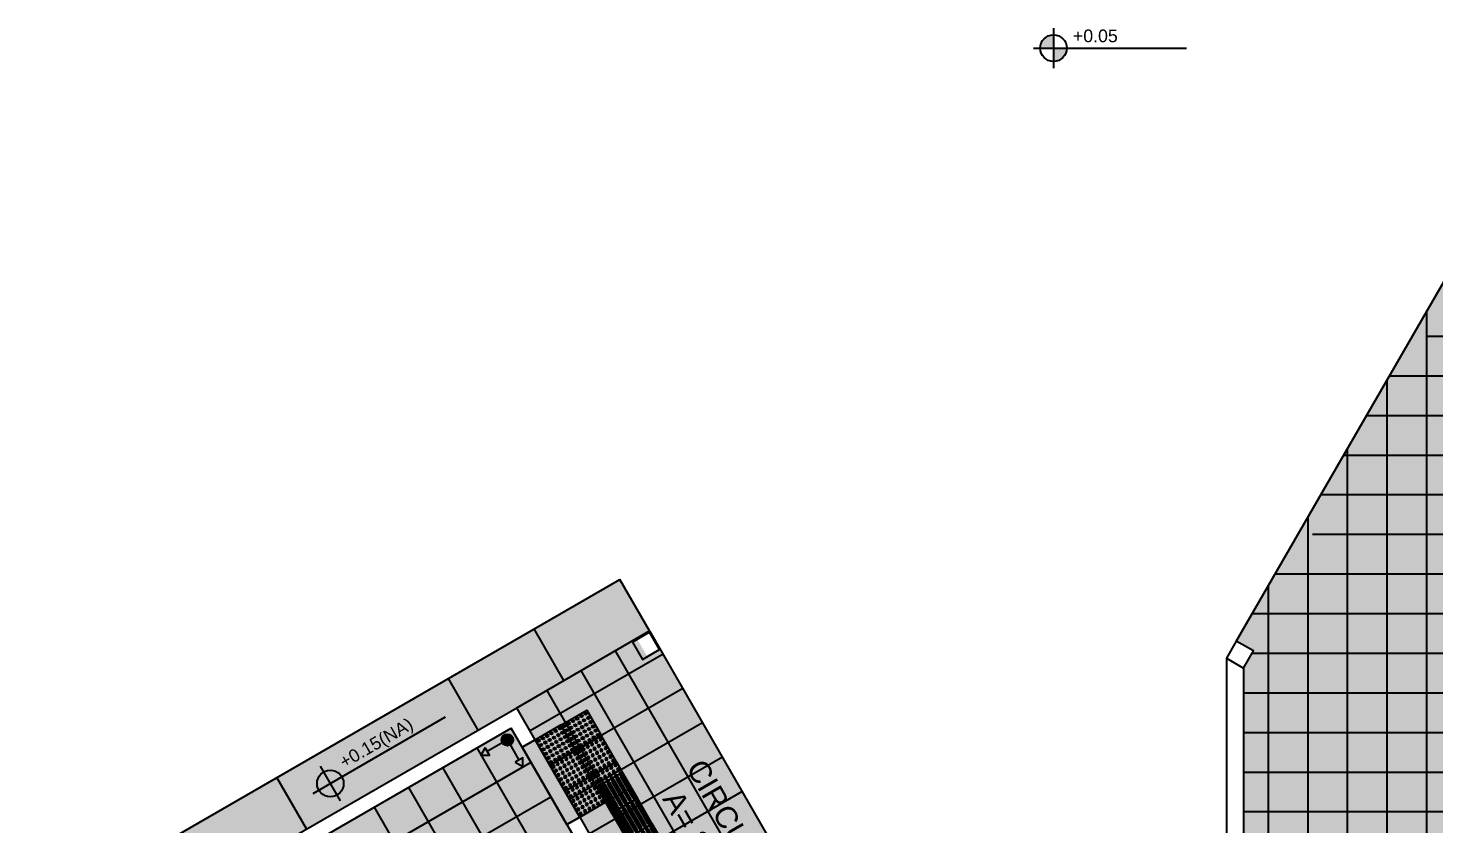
# Model space of a CAD drawing. Header units: millimetres. Extents: x 302 to 436, y 121 to 202.
# Drawn here: x 354.43 to 368.64, y 174.61 to 182.65 of the extents above; entities that cross this region are included whole.
import ezdxf

# ---------------------------------------------------------------- set-up
doc = ezdxf.new("R2010")
doc.units = ezdxf.units.MM
for name, color, linetype in [('A-PARED', 5, 'Continuous'), ('A-PAREDE', 5, 'Continuous'), ('A-PISOS-NIVEL', 1, 'Continuous'), ('A-SOLEIRA', 1, 'Continuous'), ('AR-ESQ', 2, 'Continuous'), ('AR-HACH', 252, 'Continuous'), ('AR-ID-PIS', 1, 'Continuous'), ('ARQ-PIS-VISTA', 8, 'Continuous'), ('ARQ-SMB-1_100', 1, 'Continuous'), ('ARQ-TXT-1_050', 2, 'Continuous'), ('ARQ_PISOTÁTIL', 8, 'Continuous')]:
    doc.layers.add(name, color=color, linetype=linetype)
doc.styles.add('ESC-50-A20', font='arial.ttf', dxfattribs={"height": 0.1})
pattern_1 = [(37.5, (148.40046, 130.1281), (-0.00640013, 0.1957653), [0, -0.154432, 0, -0.17272, 0, -0.1651]), (7.5, (148.40046, 130.1281), (0.1798093, 0.28673004), [0, -0.083312, 0, -0.139192, 0, -0.05334]), (327.5, (148.2755, 130.1281), (0.31639695, 0.00057487), [0, -0.0508, 0, -0.18288, 0, -0.23876]), (317.5, (148.2755, 130.1281), (0.30542258, 0.08917173), [0, -0.0254, 0, -0.119888, 0, -0.13716])]

# ---------------------------------------------------------------- blocks, each defined once
blk = doc.blocks.new('A$C0271154C')
at = {"layer": 'ARQ_PISOTÁTIL'}
h = blk.add_hatch(color=152, dxfattribs=at)
h.dxf.hatch_style = 1
h.paths.add_polyline_path([(0.3, 0), (0.3, 0.3), (0, 0.3), (0, 0)])
at = {"layer": 'ARQ_PISOTÁTIL', "color": 1}
blk.add_lwpolyline([(0.3, 0), (0.3, 0.3), (0, 0.3), (0, 0)], close=True, dxfattribs=at)
at = {"layer": 'ARQ_PISOTÁTIL', "color": 250}
for points in [[(0.275, 0.288), (0.025, 0.288, 1), (0.025, 0.263), (0.275, 0.263, 1)], [(0.275, 0.284), (0.025, 0.284, 1), (0.025, 0.265), (0.275, 0.265, 1)], [(0.275, 0.237), (0.025, 0.237, 1), (0.025, 0.212), (0.275, 0.212, 1)], [(0.275, 0.188), (0.025, 0.188, 1), (0.025, 0.163), (0.275, 0.163, 1)], [(0.275, 0.235), (0.025, 0.235, 1), (0.025, 0.216), (0.275, 0.216, 1)], [(0.275, 0.184), (0.025, 0.184, 1), (0.025, 0.165), (0.275, 0.165, 1)], [(0.275, 0.138), (0.025, 0.138, 1), (0.025, 0.112), (0.275, 0.112, 1)], [(0.275, 0.087), (0.025, 0.087, 1), (0.025, 0.062), (0.275, 0.062, 1)], [(0.275, 0.038), (0.025, 0.038, 1), (0.025, 0.013), (0.275, 0.013, 1)], [(0.275, 0.135), (0.025, 0.135, 1), (0.025, 0.115), (0.275, 0.115, 1)], [(0.275, 0.085), (0.025, 0.085, 1), (0.025, 0.066), (0.275, 0.066, 1)], [(0.275, 0.034), (0.025, 0.034, 1), (0.025, 0.015), (0.275, 0.015, 1)]]:
    blk.add_lwpolyline(points, format="xyb", close=True, dxfattribs=at)
blk = doc.blocks.new('ind-pis')
at = {"layer": 'AR-ID-PIS'}
h = blk.add_hatch(color=252, dxfattribs=at)
h.dxf.hatch_style = 1
edge = h.paths.add_edge_path()
edge.add_arc((0, 0), 0.05, 0, 360)
for q in [(-0.2, 0), (0, -0.2)]:
    blk.add_line((0, 0), q, dxfattribs=at)
for points in [[(-0.2, 0.037), (-0.264, 0), (-0.2, -0.037)], [(-0.037, -0.2), (0, -0.264), (0.037, -0.2)]]:
    blk.add_lwpolyline(points, close=True, dxfattribs=at)
blk.add_circle((0, 0), 0.05, dxfattribs=at)
blk = doc.blocks.new('FNDE-Nível Planta-1_100')
at = {"linetype": 'Continuous', "ltscale": 0.5}
h = blk.add_hatch(color=1, dxfattribs=at)
h.paths.add_polyline_path([(135.657, 7.813), (135.657, 7.981, 0.414214), (135.489, 7.813)])
h.paths.add_polyline_path([(135.657, 7.813), (135.657, 7.645, 0.414214), (135.825, 7.813)])
at = {"color": 1}
for p, q in [((135.657, 8.065), (135.657, 7.561)), ((135.405, 7.813), (135.825, 7.813)), ((135.825, 7.813), (137.338, 7.813))]:
    blk.add_line(p, q, dxfattribs=at)
blk.add_circle((135.657, 7.813), 0.168, dxfattribs=at)
blk = doc.blocks.new('A$C50E27BFE')
at = {"layer": 'ARQ_PISOTÁTIL'}
h = blk.add_hatch(color=150, dxfattribs=at)
h.dxf.hatch_style = 1
h.paths.add_polyline_path([(0, 0), (0, 0.3), (0.3, 0.3), (0.3, 0)])
at = {"layer": 'ARQ_PISOTÁTIL', "color": 1}
blk.add_lwpolyline([(0, 0), (0, 0.3), (0.3, 0.3), (0.3, 0)], close=True, dxfattribs=at)
at = {"layer": 'ARQ_PISOTÁTIL', "color": 250}
for centre, radius in [((0.025, 0.275), 0.0125), ((0.075, 0.275), 0.0125), ((0.125, 0.275), 0.0125), ((0.175, 0.275), 0.0125), ((0.225, 0.275), 0.0125), ((0.275, 0.275), 0.0125), ((0.025, 0.225), 0.0125), ((0.025, 0.175), 0.0125), ((0.025, 0.275), 0.00625), ((0.025, 0.225), 0.00625), ((0.025, 0.175), 0.00625), ((0.075, 0.225), 0.0125), ((0.075, 0.175), 0.0125), ((0.075, 0.275), 0.00625), ((0.075, 0.225), 0.00625), ((0.075, 0.175), 0.00625), ((0.125, 0.225), 0.0125), ((0.125, 0.175), 0.0125), ((0.125, 0.275), 0.00625), ((0.125, 0.225), 0.00625), ((0.125, 0.175), 0.00625), ((0.175, 0.225), 0.0125), ((0.175, 0.175), 0.0125), ((0.175, 0.275), 0.00625), ((0.175, 0.225), 0.00625), ((0.175, 0.175), 0.00625), ((0.225, 0.225), 0.0125), ((0.225, 0.175), 0.0125), ((0.225, 0.275), 0.00625), ((0.225, 0.225), 0.00625), ((0.225, 0.175), 0.00625), ((0.275, 0.225), 0.0125), ((0.275, 0.175), 0.0125), ((0.275, 0.275), 0.00625), ((0.275, 0.225), 0.00625), ((0.275, 0.175), 0.00625), ((0.025, 0.125), 0.0125), ((0.025, 0.075), 0.0125), ((0.025, 0.025), 0.0125), ((0.025, 0.125), 0.00625), ((0.025, 0.075), 0.00625), ((0.025, 0.025), 0.00625), ((0.075, 0.125), 0.0125), ((0.075, 0.075), 0.0125), ((0.075, 0.025), 0.0125), ((0.075, 0.125), 0.00625), ((0.075, 0.075), 0.00625), ((0.075, 0.025), 0.00625), ((0.125, 0.125), 0.0125), ((0.125, 0.075), 0.0125), ((0.125, 0.025), 0.0125), ((0.125, 0.125), 0.00625), ((0.125, 0.075), 0.00625), ((0.125, 0.025), 0.00625), ((0.175, 0.125), 0.0125), ((0.175, 0.075), 0.0125), ((0.175, 0.025), 0.0125), ((0.175, 0.125), 0.00625), ((0.175, 0.075), 0.00625), ((0.175, 0.025), 0.00625), ((0.225, 0.125), 0.0125), ((0.225, 0.075), 0.0125), ((0.225, 0.025), 0.0125), ((0.225, 0.125), 0.00625), ((0.225, 0.075), 0.00625), ((0.225, 0.025), 0.00625), ((0.275, 0.125), 0.0125), ((0.275, 0.075), 0.0125), ((0.275, 0.025), 0.0125), ((0.275, 0.125), 0.00625), ((0.275, 0.075), 0.00625), ((0.275, 0.025), 0.00625)]:
    blk.add_circle(centre, radius, dxfattribs=at)

msp = doc.modelspace()

# ---------------------------------------------------------------- hatches: boundary and pattern name
at = {"layer": 'A-PISOS-NIVEL', "ltscale": 10}
h = msp.add_hatch(dxfattribs=at)
h.set_pattern_fill('AR-SAND', color=256, scale=0.004, style=0)
h.set_pattern_definition([(37.5, (148.4436, 130.1281), (-0.00640013, 0.1957653), [0, -0.154432, 0, -0.17272, 0, -0.1651]), (7.5, (148.4436, 130.1281), (0.1798093, 0.28673004), [0, -0.083312, 0, -0.139192, 0, -0.05334]), (327.5, (148.31863, 130.1281), (0.31639695, 0.00057487), [0, -0.0508, 0, -0.18288, 0, -0.23876]), (317.5, (148.31863, 130.1281), (0.30542258, 0.08917173), [0, -0.0254, 0, -0.119888, 0, -0.13716])])
edge = h.paths.add_edge_path()
edge.add_arc((375.482, 177.568), 0.15, 0, 360)
edge = h.paths.add_edge_path()
edge.add_arc((372.782, 177.568), 0.15, 0, 360)
edge = h.paths.add_edge_path()
edge.add_arc((371.432, 175.229), 0.15, 0, 360)
edge = h.paths.add_edge_path()
edge.add_arc((372.782, 172.891), 0.15, 0, 360)
edge = h.paths.add_edge_path()
edge.add_arc((375.482, 172.891), 0.15, 0, 360)
edge = h.paths.add_edge_path()
edge.add_arc((376.832, 175.229), 0.15, 0, 360)
h.paths.add_polyline_path([(369.411, 181.281), (369.584, 181.181), (369.484, 181.008), (369.311, 181.108)])
h.paths.add_polyline_path([(369.484, 169.451), (369.584, 169.278), (369.411, 169.178), (369.311, 169.351)])
h.paths.add_polyline_path([(378.781, 169.451), (378.954, 169.351), (381.633, 173.993), (381.46, 174.093), (381.56, 174.266), (381.557, 176.199), (381.46, 176.366), (381.633, 176.466), (378.954, 181.107), (378.781, 181.008), (378.681, 181.181), (378.854, 181.281), (378.24, 182.344), (377.012, 182.344), (377.012, 182.144), (376.812, 182.144), (376.812, 182.344), (371.452, 182.344), (371.452, 182.144), (371.252, 182.144), (371.252, 182.344), (370.024, 182.344), (366.63, 176.466), (366.804, 176.366), (366.707, 176.199), (366.704, 174.266), (366.804, 174.093), (366.63, 173.993), (370.024, 168.115), (371.252, 168.115), (371.252, 168.315), (371.452, 168.315), (371.452, 168.115), (376.812, 168.115), (376.812, 168.315), (377.012, 168.315), (377.012, 168.115), (378.24, 168.115), (378.854, 169.178), (378.681, 169.278)])
h = msp.add_hatch(dxfattribs=at)
h.set_pattern_fill('AR-SAND', color=256, scale=0.004, style=0)
h.set_pattern_definition(pattern_1)
edge = h.paths.add_edge_path()
edge.add_arc((365.676, 168.786), 0.1, 0, 360)
edge = h.paths.add_edge_path()
edge.add_arc((364.328, 171.126), 0.1, 0, 360)
edge = h.paths.add_edge_path()
edge.add_arc((368.279, 170.286), 0.1, 0, 360)
edge = h.paths.add_edge_path()
edge.add_arc((366.931, 172.626), 0.1, 0, 360)
edge = h.paths.add_edge_path()
edge.add_arc((363.785, 168.127), 0.1, 299.9781, 389.9781)
edge.add_line((363.872, 168.177), (363.472, 168.87))
edge.add_arc((363.385, 168.82), 0.1, 29.9781, 119.9781)
edge.add_line((363.335, 168.907), (359.363, 175.793))
edge.add_line((359.363, 175.793), (360.576, 176.493))
edge.add_line((360.576, 176.493), (360.676, 176.32))
edge.add_line((360.676, 176.32), (360.805, 176.394))
edge.add_line((360.805, 176.394), (363.291, 172.085))
edge.add_line((363.291, 172.085), (363.161, 172.01))
edge.add_line((363.161, 172.01), (363.261, 171.837))
edge.add_line((363.261, 171.837), (363.391, 171.912))
edge.add_line((363.391, 171.912), (363.84, 171.134))
edge.add_line((363.84, 171.134), (367.171, 173.058))
edge.add_line((367.171, 173.058), (368.771, 170.286))
edge.add_line((368.771, 170.286), (365.438, 168.363))
edge.add_line((365.438, 168.363), (365.889, 167.581))
edge.add_line((365.889, 167.581), (365.76, 167.506))
edge.add_line((365.76, 167.506), (365.86, 167.333))
edge.add_line((365.86, 167.333), (365.989, 167.407))
edge.add_line((365.989, 167.407), (368.475, 163.098))
edge.add_line((368.475, 163.098), (368.346, 163.023))
edge.add_line((368.346, 163.023), (368.445, 162.85))
edge.add_line((368.445, 162.85), (367.233, 162.15))
edge.add_line((367.233, 162.15), (363.835, 168.041))
h = msp.add_hatch(dxfattribs=at)
h.set_pattern_fill('AR-SAND', color=256, scale=0.004, style=0)
h.set_pattern_definition(pattern_1)
h.paths.add_polyline_path([(365.404, 165.021), (361.549, 162.797), (363.173, 159.982), (367.028, 162.205)])
h.paths.add_polyline_path([(365.329, 165.151), (364.505, 166.58), (360.65, 164.356), (361.474, 162.927)])
h.paths.add_polyline_path([(363.705, 167.966), (363.706, 167.966), (363.206, 168.832), (363.205, 168.832), (362.706, 169.698), (361.147, 168.799), (360.347, 170.185), (358.052, 168.861), (360.575, 164.486), (364.43, 166.71)])
h.paths.add_polyline_path([(360.272, 170.315), (359.248, 172.09), (356.952, 170.766), (357.977, 168.991)])
h.paths.add_polyline_path([(359.308, 175.588), (355.453, 173.365), (356.877, 170.896), (359.303, 172.295), (359.603, 171.776), (361.032, 172.6)])
at = {"layer": 'ARQ-PIS-VISTA'}
h = msp.add_hatch(dxfattribs=at)
h.set_pattern_fill('DOTS', color=251, scale=0.08, angle=165)
h.set_pattern_definition([(165, (148.40046, 130.1281), (-0.09420631, -0.10623757), [0, -0.127])])
h.paths.add_polyline_path([(367.533, 161.631), (367.233, 162.15), (363.118, 159.777), (355.248, 173.42), (360.705, 176.568), (360.406, 177.087), (354.429, 173.64), (362.898, 158.957)])
at = {"layer": 'ARQ_PISOTÁTIL'}
h = msp.add_hatch(color=256, dxfattribs=at)
h.dxf.hatch_style = 1
h.set_gradient(color1=(173, 173, 173), color2=(173, 173, 173), tint=1)
h.paths.add_polyline_path([(359.55, 175.469), (359.42, 175.394), (359.87, 174.614), (360, 174.689)])

# ---------------------------------------------------------------- linework, layer by layer
at = {"layer": 'A-PARED'}
for points in [[(360.533, 176.454), (360.633, 176.281), (360.806, 176.381), (360.706, 176.554)], [(366.704, 176.193), (366.804, 176.366), (366.631, 176.466), (366.531, 176.293)]]:
    msp.add_lwpolyline(points, close=True, dxfattribs=at)
at = {"layer": 'A-PAREDE'}
for p, q in [((355.248, 173.42), (359.363, 175.793)), ((359.55, 175.469), (359.363, 175.793)), ((355.453, 173.365), (359.308, 175.588)), ((359.42, 175.394), (359.308, 175.588)), ((359.42, 175.394), (359.55, 175.469)), ((359.55, 175.469), (359.42, 175.394)), ((359.87, 174.614), (360, 174.689)), ((360, 174.689), (359.87, 174.614)), ((359.87, 174.614), (359.983, 174.419)), ((360, 174.689), (360.112, 174.494))]:
    msp.add_line(p, q, dxfattribs=at)
at = {"layer": 'A-PISOS-NIVEL', "color": 2}
for p, q in [((369.311, 181.108), (366.631, 176.466)), ((359.363, 175.793), (360.705, 176.568)), ((360.705, 176.568), (363.84, 171.134))]:
    msp.add_line(p, q, dxfattribs=at)
at = {"layer": 'A-PISOS-NIVEL'}
for p in [(354.429, 173.64), (360.705, 176.568)]:
    msp.add_line(p, (360.406, 177.087), dxfattribs=at)
at = {"layer": 'A-PISOS-NIVEL', "color": 5}
for p, q in [((366.531, 176.293), (366.531, 174.166)), ((366.704, 176.193), (366.704, 174.266))]:
    msp.add_line(p, q, dxfattribs=at)
at = {"layer": 'A-SOLEIRA'}
for p, q in [((360, 174.689), (359.55, 175.469)), ((359.42, 175.394), (359.87, 174.614))]:
    msp.add_line(p, q, dxfattribs=at)
at = {"layer": 'AR-ESQ', "color": 1}
msp.add_lwpolyline([(359.42, 175.394), (359.55, 175.469), (360, 174.689), (359.87, 174.614), (359.42, 175.394)], dxfattribs=at)
at = {"layer": 'AR-HACH'}
for p, q in [((368.555, 170.66), (368.555, 179.799)), ((368.555, 179.544), (379.857, 179.544)), ((368.155, 171.353), (368.155, 179.106)), ((368.177, 179.144), (380.087, 179.144)), ((367.946, 178.744), (380.318, 178.744)), ((367.715, 178.344), (380.549, 178.344)), ((367.755, 172.045), (367.755, 178.413)), ((367.484, 177.944), (380.78, 177.944)), ((367.355, 172.738), (367.355, 177.721)), ((367.4, 177.544), (372.634, 177.544)), ((366.955, 173.431), (366.955, 177.028)), ((367.022, 177.144), (381.242, 177.144)), ((366.791, 176.744), (381.326, 176.744)), ((360.841, 176.333), (359.499, 175.558)), ((360.359, 176.368), (368.229, 162.725)), ((366.791, 176.344), (381.473, 176.344)), ((360.012, 176.168), (367.882, 162.525)), ((359.666, 175.968), (367.536, 162.325)), ((361.041, 175.986), (359.698, 175.212)), ((366.704, 175.944), (381.561, 175.944)), ((361.241, 175.64), (359.898, 174.865)), ((366.704, 175.544), (381.561, 175.544)), ((358.962, 175.389), (360.685, 172.4)), ((355.653, 173.018), (359.508, 175.242)), ((358.615, 175.189), (360.339, 172.2)), ((361.441, 175.293), (360.098, 174.519)), ((366.704, 175.144), (371.309, 175.144)), ((355.853, 172.672), (359.708, 174.895)), ((358.269, 174.989), (359.992, 172)), ((361.641, 174.947), (360.298, 174.172)), ((357.922, 174.789), (359.646, 171.801)), ((366.704, 174.744), (381.561, 174.744))]:
    msp.add_line(p, q, dxfattribs=at)
at = {"layer": 'ARQ-PIS-VISTA', "color": 251}
for p, q in [((359.839, 176.068), (359.539, 176.588)), ((358.973, 175.568), (358.673, 176.088)), ((357.241, 174.569), (356.941, 175.089))]:
    msp.add_line(p, q, dxfattribs=at)

# ---------------------------------------------------------------- block references
at = {"layer": 'AR-ID-PIS', "xscale": 1.171655079902223, "yscale": 1.171655079902223, "zscale": 1.171655079902223, "rotation": 29.97806844523722}
msp.add_blockref('ind-pis', (359.269, 175.468), dxfattribs=at)
at = {"layer": 'ARQ-SMB-1_100', "xscale": 0.8, "yscale": 0.8, "zscale": 0.8}
msp.add_blockref('FNDE-Nível Planta-1_100', (256.259, 176.201), dxfattribs=at)
at = {"layer": 'ARQ-SMB-1_100', "xscale": 0.8, "yscale": 0.8, "zscale": 0.8, "rotation": 30.00000000001675}
msp.add_blockref('FNDE-Nível Planta-1_100', (266.62, 115.352), dxfattribs=at)
at = {"layer": 'ARQ_PISOTÁTIL', "ltscale": 10}
for name, p, rotation in [('A$C50E27BFE', (359.81, 175.618), 299.9780684452372), ('A$C50E27BFE', (359.55, 175.469), 299.9780684452372), ('A$C0271154C', (360.582, 174.88), 119.9780684452372), ('A$C0271154C', (360.732, 174.621), 119.9780684452372), ('A$C0271154C', (360.882, 174.361), 119.9780684452372)]:
    msp.add_blockref(name, p, dxfattribs=dict(at, rotation=rotation))
at = {"layer": 'ARQ_PISOTÁTIL', "ltscale": 10, "xscale": -1, "rotation": 119.9780684452372}
for p in [(360.22, 175.508), (359.96, 175.359), (360.37, 175.249), (360.11, 175.099)]:
    msp.add_blockref('A$C50E27BFE', p, dxfattribs=at)

# ---------------------------------------------------------------- texts
at = {"layer": 'ARQ-SMB-1_100', "style": 'ESC-50-A20'}
msp.add_attdef('+0.05', (364.981, 182.511), 'NA', height=0.128, dxfattribs=at)
msp.add_attdef('+0.15(NA)', (357.621, 175.178), 'NA', height=0.128, rotation=30, dxfattribs=at)
at = {"layer": 'ARQ-TXT-1_050', "insert": (360.885, 175.942), "char_height": 0.21845, "attachment_point": 1, "rotation": 300, "style": 'ESC-50-A20'}
msp.add_mtext_dynamic_manual_height_columns('\\pi0.74523;CIRCULAÇÃO     \\P\\pi0.89834;A= 24.29 m²', width=3.27851, gutter_width=1, heights=[0], dxfattribs=at)

doc.saveas('drawing.dxf')
